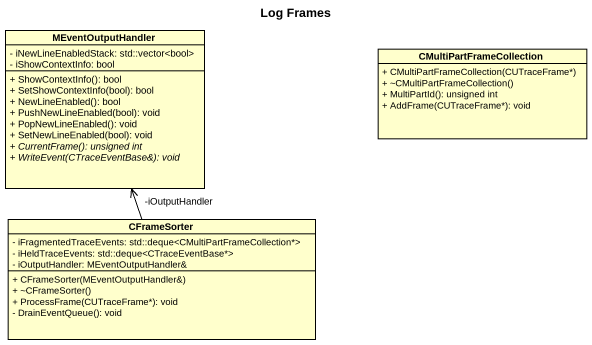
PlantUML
@startuml
title Log Frames
hide circle
hide empty members
skinparam classAttributeIconSize 0
class MEventOutputHandler {
  - iNewLineEnabledStack: std::vector<bool>
  - iShowContextInfo: bool
  + ShowContextInfo(): bool
  + SetShowContextInfo(bool): bool
  + NewLineEnabled(): bool
  + PushNewLineEnabled(bool): void
  + PopNewLineEnabled(): void
  + SetNewLineEnabled(bool): void
  {abstract} + CurrentFrame(): unsigned int
  {abstract} + WriteEvent(CTraceEventBase&): void
}
class CMultiPartFrameCollection {
  + CMultiPartFrameCollection(CUTraceFrame*)
  + ~CMultiPartFrameCollection()
  + MultiPartId(): unsigned int
  + AddFrame(CUTraceFrame*): void
}
class CFrameSorter {
  - iFragmentedTraceEvents: std::deque<CMultiPartFrameCollection*>
  - iHeldTraceEvents: std::deque<CTraceEventBase*>
  - iOutputHandler: MEventOutputHandler&
  + CFrameSorter(MEventOutputHandler&)
  + ~CFrameSorter()
  + ProcessFrame(CUTraceFrame*): void
  - DrainEventQueue(): void
}
CFrameSorter -up-> "-iOutputHandler" MEventOutputHandler
@enduml
